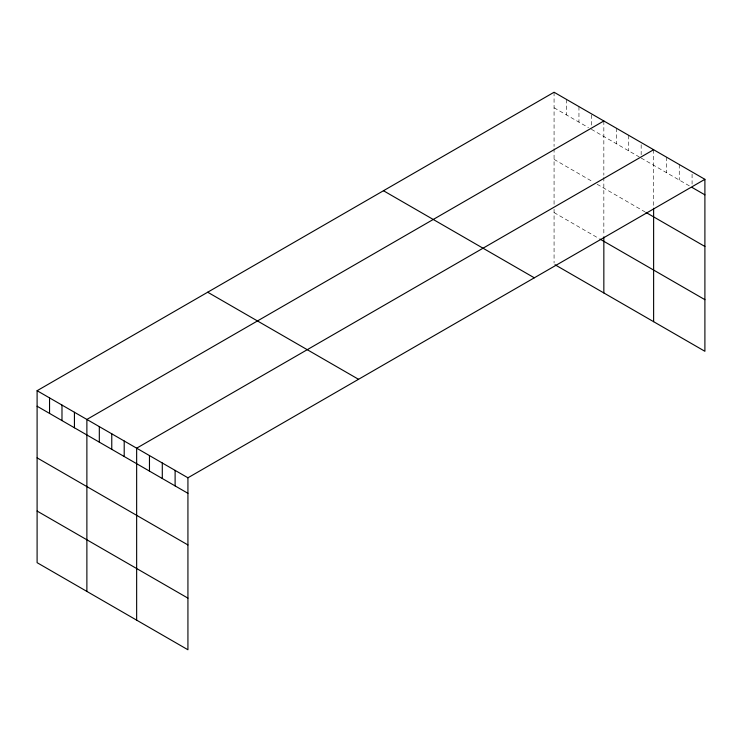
<?xml version="1.0" encoding="UTF-8"?>
<svg xmlns="http://www.w3.org/2000/svg" width="742" height="742" viewBox="0 0 742 742"><rect width="100%" height="100%" fill="white"/><g stroke="black" fill="none" stroke-linecap="round" stroke-linejoin="round"><path stroke-width="0.56" stroke-dasharray="3.71 2.78" d="M554.07 92.24L554.07 146.48M554.07 107.766L588.527 127.661M591.402 129.312L639.261 156.952M641.171 158.055L690.106 186.307M554.07 159.391L593.312 182.05M597.143 184.257L645.002 211.887M554.07 212.583L599.054 238.553M692.082 174.138L692.082 184.118M679.255 164.52L679.255 180.037M666.437 157.119L666.437 172.636M653.619 149.717L653.619 207.185M641.171 144.746L641.171 154.726M628.734 135.35L628.734 150.867M616.287 128.162L616.287 143.688M603.84 120.974L603.84 175.223M603.84 177.375L603.84 235.78M591.402 114.899L591.402 125.992M578.955 106.607L578.955 122.133M566.508 99.428L566.508 114.945M554.07 148.632L554.07 204.82M554.07 209.253L554.07 263.132"/><path stroke-width="1.11" d="M704.9 179.323L187.93 477.792L187.93 649.76L37.1 562.677L37.1 390.709L554.07 92.24L704.9 179.323L704.9 351.291L555.025 264.764M603.84 120.974L86.879 419.443L86.879 591.411M653.619 149.717L136.649 448.187L136.649 620.154M692.082 187.448L704.9 194.849M645.957 212.444L704.9 246.474M600.009 239.109L704.9 299.666M383.466 190.731L534.305 277.814M207.695 292.218L358.534 379.301M37.1 390.709L187.93 477.792M37.1 406.226L187.93 493.309M37.1 457.86L187.93 544.943M37.1 511.053L187.93 598.135M653.619 208.261L653.619 321.685M603.84 236.883L603.84 292.942M175.112 470.391L175.112 485.908M162.294 462.989L162.294 478.507M149.467 455.588L149.467 471.105M124.202 440.998L124.202 456.525M111.764 433.81L111.764 449.337M99.317 426.631L99.317 442.149M74.432 412.264L74.432 427.782M61.985 405.076L61.985 420.603M49.547 397.897L49.547 413.415"/></g></svg>
